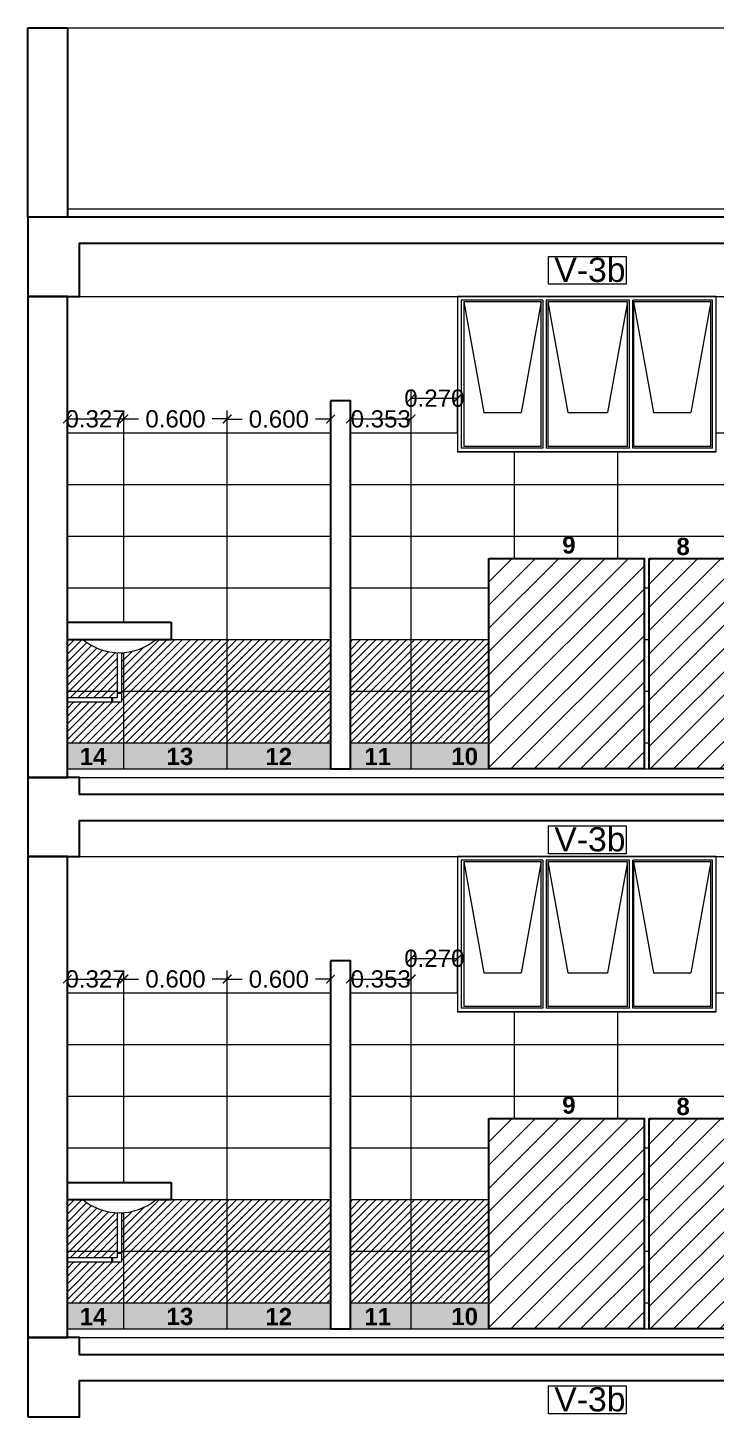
# Model space of a CAD drawing. Header units: millimetres. Extents: x 2733 to 5909, y 1038 to 2089.
# Drawn here: x 2791.2 to 2795.2, y 1047.86 to 1055.91 of the extents above; entities that cross this region are included whole.
import ezdxf

# ---------------------------------------------------------------- set-up
doc = ezdxf.new("R2010")
doc.units = ezdxf.units.MM
doc.header["$PDMODE"] = 35
doc.layers.get('0').update_dxf_attribs({"lineweight": 20})
doc.layers.get('Defpoints').update_dxf_attribs({"lineweight": 15})
for name, color, linetype, lineweight in [('beam', 43, 'Continuous', 20), ('CUBICAL TOILET', 5, 'Continuous', 15), ('DIM', 6, 'Continuous', 18), ('FLOOR FINISH', 10, 'Continuous', 15), ('FUR', 32, 'Continuous', 15), ('Hatch', 43, 'Continuous', 13), ('rcc', 5, 'Continuous', 30), ('RD', 7, 'Continuous', 18), ('slab', 150, 'Continuous', 30), ('TILE HATCH-2', 123, 'Continuous', 9), ('Tiles', 91, 'Continuous', 9), ('Tiles-Text', 230, 'Continuous', 18), ('Ventilator', 200, 'Continuous', 18), ('Wall', 7, 'Continuous', 30)]:
    doc.layers.add(name, color=color, linetype=linetype, lineweight=lineweight)
doc.styles.add('dim-stylus bt', font='arial.ttf')
doc.styles.get("Standard").update_dxf_attribs({"font": 'arial.ttf', "height": 0.2})
doc.styles.add('Tabrej', font='arial.ttf')
doc.dimstyles.new('DIMEN', dxfattribs={"dimtxt": 0.3, "dimasz": 0.25, "dimexe": 0.18, "dimexo": 0.0625, "dimgap": 0.09, "dimtad": 0, "dimdec": 3, "dimzin": 0, "dimdsep": 46, "dimtxsty": 'Tabrej', "dimcen": 0, "dimclrd": 256, "dimclre": 256, "dimclrt": 7, "dimadec": 0, "dimazin": 0, "dimtfac": 1, "dimtdec": 3, "dimtofl": 0, "dimtmove": 0, "dimatfit": 1, "dimfxl": 0, "dimtolj": 1, "dimtzin": 0, "dimlwd": -1, "dimlwe": -1, "dimarcsym": 0})

# ---------------------------------------------------------------- blocks, each defined once
blk = doc.blocks.new('_ArchTick')
at = {"color": 0, "const_width": 0.15}
blk.add_lwpolyline([(-0.5, -0.5), (0.5, 0.5)], dxfattribs=at)
blk = doc.blocks.new('*D230')
at = {"layer": 'Defpoints', "color": 0, "lineweight": 15, "transparency": 16777216}
for p in [(2792.9594, 1053.6414), (2792.3594, 1053.5675), (2792.9594, 1053.5625)]:
    blk.add_point(p, dxfattribs=at)
at = {"layer": 'DIM', "transparency": 16777216}
for p, q in [((2792.3594, 1053.569), (2792.3594, 1053.6914)), ((2792.3594, 1053.6414), (2792.4458, 1053.6414)), ((2792.9594, 1053.6414), (2792.8729, 1053.6414)), ((2792.9594, 1053.564), (2792.9594, 1053.6914))]:
    blk.add_line(p, q, dxfattribs=at)
at = {"layer": 'DIM', "transparency": 16777216, "xscale": 0.05, "yscale": 0.05, "zscale": 0.05, "rotation": 180}
blk.add_blockref('_ArchTick', (2792.3594, 1053.6414), dxfattribs=at)
at = {"layer": 'DIM', "transparency": 16777216, "xscale": 0.05, "yscale": 0.05, "zscale": 0.05}
blk.add_blockref('_ArchTick', (2792.9594, 1053.6414), dxfattribs=at)
at = {"layer": 'DIM', "color": 7, "transparency": 16777216, "insert": (2792.6594, 1053.6414), "char_height": 0.1, "attachment_point": 5, "style": 'Tabrej'}
blk.add_mtext('\\A1;0.600', dxfattribs=at)
blk = doc.blocks.new('*D231')
at = {"layer": 'Defpoints', "color": 0, "lineweight": 15, "transparency": 16777216}
for p in [(2793.427, 1053.6424), (2793.0744, 1053.5625), (2793.427, 1053.5635)]:
    blk.add_point(p, dxfattribs=at)
at = {"layer": 'DIM', "transparency": 16777216}
for p, q in [((2793.0744, 1053.564), (2793.0744, 1053.6924)), ((2793.0744, 1053.6424), (2793.427, 1053.6424)), ((2793.427, 1053.565), (2793.427, 1053.6924))]:
    blk.add_line(p, q, dxfattribs=at)
at = {"layer": 'DIM', "transparency": 16777216, "xscale": 0.05, "yscale": 0.05, "zscale": 0.05, "rotation": 180}
blk.add_blockref('_ArchTick', (2793.0744, 1053.6424), dxfattribs=at)
at = {"layer": 'DIM', "transparency": 16777216, "xscale": 0.05, "yscale": 0.05, "zscale": 0.05}
blk.add_blockref('_ArchTick', (2793.427, 1053.6424), dxfattribs=at)
at = {"layer": 'DIM', "color": 7, "transparency": 16777216, "insert": (2793.2507, 1053.6424), "char_height": 0.1, "attachment_point": 5, "style": 'Tabrej'}
blk.add_mtext('\\A1;0.353', dxfattribs=at)
blk = doc.blocks.new('*D232')
at = {"layer": 'Defpoints', "color": 0, "lineweight": 15, "transparency": 16777216}
for p in [(2793.697, 1053.7624), (2793.427, 1053.5685), (2793.697, 1053.5635)]:
    blk.add_point(p, dxfattribs=at)
at = {"layer": 'DIM', "transparency": 16777216}
for p, q in [((2793.427, 1053.57), (2793.427, 1053.8124)), ((2793.697, 1053.565), (2793.697, 1053.8124)), ((2793.427, 1053.7624), (2793.697, 1053.7624))]:
    blk.add_line(p, q, dxfattribs=at)
at = {"layer": 'DIM', "transparency": 16777216, "xscale": 0.05, "yscale": 0.05, "zscale": 0.05, "rotation": 180}
blk.add_blockref('_ArchTick', (2793.427, 1053.7624), dxfattribs=at)
at = {"layer": 'DIM', "transparency": 16777216, "xscale": 0.05, "yscale": 0.05, "zscale": 0.05}
blk.add_blockref('_ArchTick', (2793.697, 1053.7624), dxfattribs=at)
at = {"layer": 'DIM', "color": 7, "transparency": 16777216, "insert": (2793.562, 1053.7624), "char_height": 0.1, "attachment_point": 5, "style": 'Tabrej'}
blk.add_mtext('\\A1;0.270', dxfattribs=at)
blk = doc.blocks.new('*D234')
at = {"layer": 'Defpoints', "color": 0, "lineweight": 15, "transparency": 16777216}
for p in [(2791.7594, 1053.6424), (2791.432, 1053.5685), (2791.7594, 1053.5635)]:
    blk.add_point(p, dxfattribs=at)
at = {"layer": 'DIM', "transparency": 16777216}
for p, q in [((2791.432, 1053.57), (2791.432, 1053.6924)), ((2791.432, 1053.6424), (2791.7594, 1053.6424)), ((2791.7594, 1053.565), (2791.7594, 1053.6924))]:
    blk.add_line(p, q, dxfattribs=at)
at = {"layer": 'DIM', "transparency": 16777216, "xscale": 0.05, "yscale": 0.05, "zscale": 0.05, "rotation": 180}
blk.add_blockref('_ArchTick', (2791.432, 1053.6424), dxfattribs=at)
at = {"layer": 'DIM', "transparency": 16777216, "xscale": 0.05, "yscale": 0.05, "zscale": 0.05}
blk.add_blockref('_ArchTick', (2791.7594, 1053.6424), dxfattribs=at)
at = {"layer": 'DIM', "color": 7, "transparency": 16777216, "insert": (2791.5957, 1053.6424), "char_height": 0.1, "attachment_point": 5, "style": 'Tabrej'}
blk.add_mtext('\\A1;0.327', dxfattribs=at)
blk = doc.blocks.new('*D235')
at = {"layer": 'Defpoints', "color": 0, "lineweight": 15, "transparency": 16777216}
for p in [(2792.3594, 1053.6424), (2791.7594, 1053.5685), (2792.3594, 1053.5635)]:
    blk.add_point(p, dxfattribs=at)
at = {"layer": 'DIM', "transparency": 16777216}
for p, q in [((2791.7594, 1053.57), (2791.7594, 1053.6924)), ((2791.7594, 1053.6424), (2791.8458, 1053.6424)), ((2792.3594, 1053.6424), (2792.2729, 1053.6424)), ((2792.3594, 1053.565), (2792.3594, 1053.6924))]:
    blk.add_line(p, q, dxfattribs=at)
at = {"layer": 'DIM', "transparency": 16777216, "xscale": 0.05, "yscale": 0.05, "zscale": 0.05, "rotation": 180}
blk.add_blockref('_ArchTick', (2791.7594, 1053.6424), dxfattribs=at)
at = {"layer": 'DIM', "transparency": 16777216, "xscale": 0.05, "yscale": 0.05, "zscale": 0.05}
blk.add_blockref('_ArchTick', (2792.3594, 1053.6424), dxfattribs=at)
at = {"layer": 'DIM', "color": 7, "transparency": 16777216, "insert": (2792.0594, 1053.6424), "char_height": 0.1, "attachment_point": 5, "style": 'Tabrej'}
blk.add_mtext('\\A1;0.600', dxfattribs=at)
blk = doc.blocks.new('dgf')
at = {"lineweight": 15}
blk.add_line((2896.6081, 1057.5881), (2898.1081, 1057.5881), dxfattribs=at)
at = {"layer": 'CUBICAL TOILET', "ltscale": 0.05}
blk.add_line((2897.4883, 1057.5881), (2897.4758, 1057.5881), dxfattribs=at)
at = {"layer": 'Ventilator', "linetype": 'Continuous'}
for p, q in [((2898.1081, 1058.4881), (2896.6081, 1058.4881)), ((2896.6081, 1058.4881), (2896.6081, 1057.5881)), ((2897.1024, 1058.4681), (2896.6279, 1058.4681)), ((2896.6279, 1058.4681), (2896.6279, 1057.6081)), ((2897.0924, 1058.4581), (2896.6438, 1058.4581)), ((2896.6438, 1058.4581), (2896.6438, 1057.6181)), ((2897.0924, 1057.6181), (2897.0924, 1058.4581)), ((2897.1024, 1058.4681), (2897.1024, 1057.6081)), ((2897.6049, 1058.4681), (2897.1224, 1058.4681)), ((2897.1224, 1058.4681), (2897.1224, 1057.6082)), ((2897.5949, 1058.4581), (2897.1324, 1058.4581)), ((2897.1324, 1058.4581), (2897.1324, 1057.6181)), ((2897.5949, 1057.6181), (2897.5949, 1058.4581)), ((2897.6049, 1057.6081), (2897.6049, 1058.4681)), ((2898.0881, 1058.4681), (2897.6249, 1058.4681)), ((2897.6249, 1057.6081), (2897.6249, 1058.4681)), ((2898.0781, 1058.4581), (2897.6295, 1058.4581)), ((2897.6295, 1058.4581), (2897.6295, 1057.6181)), ((2898.0781, 1057.6181), (2898.0781, 1058.4581)), ((2898.0881, 1057.6081), (2898.0881, 1058.4681)), ((2898.1081, 1057.5881), (2898.1081, 1058.4881)), ((2898.1081, 1057.5881), (2896.6081, 1057.5881)), ((2897.1024, 1057.6081), (2896.6279, 1057.6081)), ((2897.0924, 1057.6181), (2896.6438, 1057.6181)), ((2897.6049, 1057.6081), (2897.1224, 1057.6081)), ((2897.5949, 1057.6181), (2897.1324, 1057.6181)), ((2898.0881, 1057.6081), (2897.6249, 1057.6081)), ((2898.0781, 1057.6181), (2897.6295, 1057.6181))]:
    blk.add_line(p, q, dxfattribs=at)
at = {"layer": 'Ventilator', "ltscale": 0.1}
for p, q in [((2896.6438, 1058.4581), (2896.7596, 1057.8148)), ((2897.0924, 1058.4581), (2896.9766, 1057.8148)), ((2897.1324, 1058.4581), (2897.2482, 1057.8148)), ((2897.5949, 1058.4581), (2897.4791, 1057.8148)), ((2897.6295, 1058.4581), (2897.7454, 1057.8148)), ((2898.0781, 1058.4581), (2897.9623, 1057.8148)), ((2896.7596, 1057.8148), (2896.9766, 1057.8148)), ((2897.2482, 1057.8148), (2897.4791, 1057.8148)), ((2897.7454, 1057.8148), (2897.9623, 1057.8148))]:
    blk.add_line(p, q, dxfattribs=at)
blk = doc.blocks.new('fdgvf')
at = {"layer": 'RD', "linetype": 'Continuous', "ltscale": 0.2}
blk.add_lwpolyline([(2864.4715, 1054.4238), (2864.0199, 1054.4238), (2864.0199, 1054.5859), (2864.4715, 1054.5859)], close=True, dxfattribs=at)
at = {"layer": 'RD', "linetype": 'Continuous', "ltscale": 0.2, "insert": (2864.0536, 1054.5776), "char_height": 0.14, "attachment_point": 1}
blk.add_mtext_dynamic_manual_height_columns('V-3b', width=0.066544, gutter_width=1.7655, heights=[0], dxfattribs=at)
blk = doc.blocks.new('*D781')
at = {"layer": 'Defpoints', "color": 0, "lineweight": 15, "transparency": 16777216}
for p in [(2792.3594, 1050.3175), (2792.9594, 1050.3914), (2792.9594, 1050.3125)]:
    blk.add_point(p, dxfattribs=at)
at = {"layer": 'DIM', "transparency": 16777216}
for p, q in [((2792.3594, 1050.319), (2792.3594, 1050.4414)), ((2792.9594, 1050.314), (2792.9594, 1050.4414)), ((2792.3594, 1050.3914), (2792.4458, 1050.3914)), ((2792.9594, 1050.3914), (2792.8729, 1050.3914))]:
    blk.add_line(p, q, dxfattribs=at)
at = {"layer": 'DIM', "transparency": 16777216, "xscale": 0.05, "yscale": 0.05, "zscale": 0.05, "rotation": 180}
blk.add_blockref('_ArchTick', (2792.3594, 1050.3914), dxfattribs=at)
at = {"layer": 'DIM', "transparency": 16777216, "xscale": 0.05, "yscale": 0.05, "zscale": 0.05}
blk.add_blockref('_ArchTick', (2792.9594, 1050.3914), dxfattribs=at)
at = {"layer": 'DIM', "color": 7, "transparency": 16777216, "insert": (2792.6594, 1050.3914), "char_height": 0.1, "attachment_point": 5, "style": 'Tabrej'}
blk.add_mtext('\\A1;0.600', dxfattribs=at)
blk = doc.blocks.new('*D782')
at = {"layer": 'Defpoints', "color": 0, "lineweight": 15, "transparency": 16777216}
for p in [(2793.427, 1050.3924), (2793.0744, 1050.3125), (2793.427, 1050.3135)]:
    blk.add_point(p, dxfattribs=at)
at = {"layer": 'DIM', "transparency": 16777216}
for p, q in [((2793.0744, 1050.314), (2793.0744, 1050.4424)), ((2793.427, 1050.315), (2793.427, 1050.4424)), ((2793.0744, 1050.3924), (2793.427, 1050.3924))]:
    blk.add_line(p, q, dxfattribs=at)
at = {"layer": 'DIM', "transparency": 16777216, "xscale": 0.05, "yscale": 0.05, "zscale": 0.05, "rotation": 180}
blk.add_blockref('_ArchTick', (2793.0744, 1050.3924), dxfattribs=at)
at = {"layer": 'DIM', "transparency": 16777216, "xscale": 0.05, "yscale": 0.05, "zscale": 0.05}
blk.add_blockref('_ArchTick', (2793.427, 1050.3924), dxfattribs=at)
at = {"layer": 'DIM', "color": 7, "transparency": 16777216, "insert": (2793.2507, 1050.3924), "char_height": 0.1, "attachment_point": 5, "style": 'Tabrej'}
blk.add_mtext('\\A1;0.353', dxfattribs=at)
blk = doc.blocks.new('*D783')
at = {"layer": 'Defpoints', "color": 0, "lineweight": 15, "transparency": 16777216}
for p in [(2793.697, 1050.5124), (2793.427, 1050.3185), (2793.697, 1050.3135)]:
    blk.add_point(p, dxfattribs=at)
at = {"layer": 'DIM', "transparency": 16777216}
for p, q in [((2793.427, 1050.32), (2793.427, 1050.5624)), ((2793.697, 1050.315), (2793.697, 1050.5624)), ((2793.427, 1050.5124), (2793.697, 1050.5124))]:
    blk.add_line(p, q, dxfattribs=at)
at = {"layer": 'DIM', "transparency": 16777216, "xscale": 0.05, "yscale": 0.05, "zscale": 0.05, "rotation": 180}
blk.add_blockref('_ArchTick', (2793.427, 1050.5124), dxfattribs=at)
at = {"layer": 'DIM', "transparency": 16777216, "xscale": 0.05, "yscale": 0.05, "zscale": 0.05}
blk.add_blockref('_ArchTick', (2793.697, 1050.5124), dxfattribs=at)
at = {"layer": 'DIM', "color": 7, "transparency": 16777216, "insert": (2793.562, 1050.5124), "char_height": 0.1, "attachment_point": 5, "style": 'Tabrej'}
blk.add_mtext('\\A1;0.270', dxfattribs=at)
blk = doc.blocks.new('*D785')
at = {"layer": 'Defpoints', "color": 0, "lineweight": 15, "transparency": 16777216}
for p in [(2791.432, 1050.3185), (2791.7594, 1050.3924), (2791.7594, 1050.3135)]:
    blk.add_point(p, dxfattribs=at)
at = {"layer": 'DIM', "transparency": 16777216}
for p, q in [((2791.432, 1050.32), (2791.432, 1050.4424)), ((2791.7594, 1050.315), (2791.7594, 1050.4424)), ((2791.432, 1050.3924), (2791.7594, 1050.3924))]:
    blk.add_line(p, q, dxfattribs=at)
at = {"layer": 'DIM', "transparency": 16777216, "xscale": 0.05, "yscale": 0.05, "zscale": 0.05, "rotation": 180}
blk.add_blockref('_ArchTick', (2791.432, 1050.3924), dxfattribs=at)
at = {"layer": 'DIM', "transparency": 16777216, "xscale": 0.05, "yscale": 0.05, "zscale": 0.05}
blk.add_blockref('_ArchTick', (2791.7594, 1050.3924), dxfattribs=at)
at = {"layer": 'DIM', "color": 7, "transparency": 16777216, "insert": (2791.5957, 1050.3924), "char_height": 0.1, "attachment_point": 5, "style": 'Tabrej'}
blk.add_mtext('\\A1;0.327', dxfattribs=at)
blk = doc.blocks.new('*D786')
at = {"layer": 'Defpoints', "color": 0, "lineweight": 15, "transparency": 16777216}
for p in [(2791.7594, 1050.3185), (2792.3594, 1050.3924), (2792.3594, 1050.3135)]:
    blk.add_point(p, dxfattribs=at)
at = {"layer": 'DIM', "transparency": 16777216}
for p, q in [((2791.7594, 1050.32), (2791.7594, 1050.4424)), ((2792.3594, 1050.315), (2792.3594, 1050.4424)), ((2791.7594, 1050.3924), (2791.8458, 1050.3924)), ((2792.3594, 1050.3924), (2792.2729, 1050.3924))]:
    blk.add_line(p, q, dxfattribs=at)
at = {"layer": 'DIM', "transparency": 16777216, "xscale": 0.05, "yscale": 0.05, "zscale": 0.05, "rotation": 180}
blk.add_blockref('_ArchTick', (2791.7594, 1050.3924), dxfattribs=at)
at = {"layer": 'DIM', "transparency": 16777216, "xscale": 0.05, "yscale": 0.05, "zscale": 0.05}
blk.add_blockref('_ArchTick', (2792.3594, 1050.3924), dxfattribs=at)
at = {"layer": 'DIM', "color": 7, "transparency": 16777216, "insert": (2792.0594, 1050.3924), "char_height": 0.1, "attachment_point": 5, "style": 'Tabrej'}
blk.add_mtext('\\A1;0.600', dxfattribs=at)

msp = doc.modelspace()

# ---------------------------------------------------------------- hatches: boundary and pattern name
at = {"layer": 'Hatch', "lineweight": 15}
h = msp.add_hatch(dxfattribs=at)
h.set_pattern_fill('ANSI31', color=256, scale=0.03)
h.paths.add_polyline_path([(2794.809, 1051.6125), (2795.709, 1051.6125), (2795.709, 1052.8325), (2794.809, 1052.8325)])
h.paths.add_polyline_path([(2793.879, 1052.8325), (2793.879, 1051.6125), (2794.779, 1051.6125), (2794.779, 1052.8325)])
h = msp.add_hatch(dxfattribs=at)
h.set_pattern_fill('ANSI36', color=256, scale=0.01, angle=45, style=0)
h.set_pattern_definition([(90, (0, 9.75), (-0.03175, 0.0555625), [0.079375, -0.015875, 0, -0.015875])])
h.paths.add_polyline_path([(2795.827, 1051.7625), (2795.709, 1051.7625), (2795.709, 1051.6125), (2795.827, 1051.6125)])
h.paths.add_polyline_path([(2796.427, 1051.7625), (2795.827, 1051.7625), (2795.827, 1051.6125), (2796.427, 1051.6125)])
h.paths.add_polyline_path([(2797.027, 1051.7625), (2796.427, 1051.7625), (2796.427, 1051.6125), (2797.027, 1051.6125)])
h.paths.add_polyline_path([(2797.627, 1051.7625), (2797.027, 1051.7625), (2797.027, 1051.6125), (2797.627, 1051.6125)])
h.paths.add_polyline_path([(2798.227, 1051.7625), (2797.627, 1051.7625), (2797.627, 1051.6125), (2798.227, 1051.6125)])
h.paths.add_polyline_path([(2798.827, 1051.7625), (2798.227, 1051.7625), (2798.227, 1051.6125), (2798.827, 1051.6125)])
h.paths.add_polyline_path([(2799.427, 1051.7625), (2798.827, 1051.7625), (2798.827, 1051.6125), (2799.427, 1051.6125)])
h.paths.add_polyline_path([(2792.3594, 1051.7625), (2791.7594, 1051.7625), (2791.7594, 1051.6125), (2792.3594, 1051.6125)])
h.paths.add_polyline_path([(2791.7594, 1051.7625), (2791.4319, 1051.7625), (2791.4319, 1051.6125), (2791.7594, 1051.6125)])
h.paths.add_polyline_path([(2792.9594, 1051.7625), (2792.3594, 1051.7625), (2792.3594, 1051.6125), (2792.9594, 1051.6125)])
h.paths.add_polyline_path([(2793.879, 1051.7625), (2793.427, 1051.7625), (2793.427, 1051.6125), (2793.879, 1051.6125)])
h.paths.add_polyline_path([(2793.427, 1051.7625), (2793.0744, 1051.7625), (2793.0744, 1051.6125), (2793.427, 1051.6125)])
h.paths.add_polyline_path([(2796.0581, 1051.5818), (2796.1858, 1051.5818), (2796.1858, 1051.7878), (2796.0581, 1051.7878)], flags=9)
h.paths.add_polyline_path([(2796.6764, 1051.582), (2796.8041, 1051.582), (2796.8041, 1051.788), (2796.6764, 1051.788)], flags=9)
h.paths.add_polyline_path([(2797.2777, 1051.5809), (2797.4054, 1051.5809), (2797.4054, 1051.787), (2797.2777, 1051.787)], flags=9)
h.paths.add_polyline_path([(2797.8745, 1051.5818), (2798.0022, 1051.5818), (2798.0022, 1051.7878), (2797.8745, 1051.7878)], flags=9)
h.paths.add_polyline_path([(2798.4759, 1051.5809), (2798.6036, 1051.5809), (2798.6036, 1051.787), (2798.4759, 1051.787)], flags=9)
h.paths.add_polyline_path([(2799.0381, 1051.5808), (2799.1658, 1051.5808), (2799.1658, 1051.7869), (2799.0381, 1051.7869)], flags=9)
h.paths.add_polyline_path([(2791.9799, 1051.5796), (2792.1853, 1051.5796), (2792.1853, 1051.7857), (2791.9799, 1051.7857)], flags=9)
h.paths.add_polyline_path([(2791.4744, 1051.5788), (2791.6798, 1051.5788), (2791.6798, 1051.7848), (2791.4744, 1051.7848)], flags=9)
h.paths.add_polyline_path([(2792.5539, 1051.5788), (2792.7593, 1051.5788), (2792.7593, 1051.7848), (2792.5539, 1051.7848)], flags=9)
h.paths.add_polyline_path([(2793.633, 1051.5796), (2793.8384, 1051.5796), (2793.8384, 1051.7857), (2793.633, 1051.7857)], flags=9)
h.paths.add_polyline_path([(2793.1368, 1051.5788), (2793.3422, 1051.5788), (2793.3422, 1051.7848), (2793.1368, 1051.7848)], flags=9)
h = msp.add_hatch(dxfattribs=at)
h.set_pattern_fill('ANSI31', color=256, scale=0.03)
h.set_pattern_definition([(45, (0, -3.25), (-0.067351921, 0.067351921), [])])
h.paths.add_polyline_path([(2794.809, 1048.3625), (2795.709, 1048.3625), (2795.709, 1049.5825), (2794.809, 1049.5825)])
h.paths.add_polyline_path([(2793.879, 1049.5825), (2793.879, 1048.3625), (2794.779, 1048.3625), (2794.779, 1049.5825)])
h = msp.add_hatch(dxfattribs=at)
h.set_pattern_fill('ANSI36', color=256, scale=0.01, angle=45, style=0)
h.set_pattern_definition([(90, (0, 6.5), (-0.03175, 0.0555625), [0.079375, -0.015875, 0, -0.015875])])
h.paths.add_polyline_path([(2795.827, 1048.5125), (2795.709, 1048.5125), (2795.709, 1048.3625), (2795.827, 1048.3625)])
h.paths.add_polyline_path([(2796.427, 1048.5125), (2795.827, 1048.5125), (2795.827, 1048.3625), (2796.427, 1048.3625)])
h.paths.add_polyline_path([(2797.027, 1048.5125), (2796.427, 1048.5125), (2796.427, 1048.3625), (2797.027, 1048.3625)])
h.paths.add_polyline_path([(2797.627, 1048.5125), (2797.027, 1048.5125), (2797.027, 1048.3625), (2797.627, 1048.3625)])
h.paths.add_polyline_path([(2798.227, 1048.5125), (2797.627, 1048.5125), (2797.627, 1048.3625), (2798.227, 1048.3625)])
h.paths.add_polyline_path([(2798.827, 1048.5125), (2798.227, 1048.5125), (2798.227, 1048.3625), (2798.827, 1048.3625)])
h.paths.add_polyline_path([(2799.427, 1048.5125), (2798.827, 1048.5125), (2798.827, 1048.3625), (2799.427, 1048.3625)])
h.paths.add_polyline_path([(2792.3594, 1048.5125), (2791.7594, 1048.5125), (2791.7594, 1048.3625), (2792.3594, 1048.3625)])
h.paths.add_polyline_path([(2791.7594, 1048.5125), (2791.4319, 1048.5125), (2791.4319, 1048.3625), (2791.7594, 1048.3625)])
h.paths.add_polyline_path([(2792.9594, 1048.5125), (2792.3594, 1048.5125), (2792.3594, 1048.3625), (2792.9594, 1048.3625)])
h.paths.add_polyline_path([(2793.879, 1048.5125), (2793.427, 1048.5125), (2793.427, 1048.3625), (2793.879, 1048.3625)])
h.paths.add_polyline_path([(2793.427, 1048.5125), (2793.0744, 1048.5125), (2793.0744, 1048.3625), (2793.427, 1048.3625)])
h.paths.add_polyline_path([(2796.0581, 1048.3318), (2796.1858, 1048.3318), (2796.1858, 1048.5378), (2796.0581, 1048.5378)], flags=9)
h.paths.add_polyline_path([(2796.6764, 1048.332), (2796.8041, 1048.332), (2796.8041, 1048.538), (2796.6764, 1048.538)], flags=9)
h.paths.add_polyline_path([(2797.2777, 1048.3309), (2797.4054, 1048.3309), (2797.4054, 1048.537), (2797.2777, 1048.537)], flags=9)
h.paths.add_polyline_path([(2797.8745, 1048.3318), (2798.0022, 1048.3318), (2798.0022, 1048.5378), (2797.8745, 1048.5378)], flags=9)
h.paths.add_polyline_path([(2798.4759, 1048.3309), (2798.6036, 1048.3309), (2798.6036, 1048.537), (2798.4759, 1048.537)], flags=9)
h.paths.add_polyline_path([(2799.0381, 1048.3308), (2799.1658, 1048.3308), (2799.1658, 1048.5369), (2799.0381, 1048.5369)], flags=9)
h.paths.add_polyline_path([(2791.9799, 1048.3296), (2792.1853, 1048.3296), (2792.1853, 1048.5357), (2791.9799, 1048.5357)], flags=9)
h.paths.add_polyline_path([(2791.4744, 1048.3288), (2791.6798, 1048.3288), (2791.6798, 1048.5348), (2791.4744, 1048.5348)], flags=9)
h.paths.add_polyline_path([(2792.5539, 1048.3288), (2792.7593, 1048.3288), (2792.7593, 1048.5348), (2792.5539, 1048.5348)], flags=9)
h.paths.add_polyline_path([(2793.633, 1048.3296), (2793.8384, 1048.3296), (2793.8384, 1048.5357), (2793.633, 1048.5357)], flags=9)
h.paths.add_polyline_path([(2793.1368, 1048.3288), (2793.3422, 1048.3288), (2793.3422, 1048.5348), (2793.1368, 1048.5348)], flags=9)
at = {"layer": 'TILE HATCH-2'}
h = msp.add_hatch(dxfattribs=at)
h.set_pattern_fill('ANSI31', color=256, scale=0.01, style=0)
h.set_pattern_definition([(45, (0, 9.75), (-0.0224506403, 0.0224506403), [])])
h.paths.add_polyline_path([(2791.7219, 1052.0625), (2791.4319, 1052.0625), (2791.4319, 1052.0238), (2791.7219, 1052.0238)], flags=17)
h.paths.add_polyline_path([(2791.7219, 1052.2857, -0.166189), (2791.5222, 1052.3625), (2791.4319, 1052.3625), (2791.4319, 1052.0625), (2791.7219, 1052.0625)])
h.paths.add_polyline_path([(2791.7594, 1052.0625), (2791.7469, 1052.0625), (2791.7469, 1051.9988), (2791.4319, 1051.9988), (2791.4319, 1051.7625), (2791.7594, 1051.7625)])
h.paths.add_polyline_path([(2792.3594, 1052.0625), (2791.7594, 1052.0625), (2791.7594, 1051.7625), (2792.3594, 1051.7625)])
h.paths.add_polyline_path([(2792.3594, 1052.3625), (2791.9467, 1052.3625, -0.156527), (2791.7594, 1052.2864), (2791.7594, 1052.0625), (2792.3594, 1052.0625)])
h.paths.add_polyline_path([(2791.7594, 1052.2864, -0.009417), (2791.7469, 1052.2857), (2791.7469, 1052.0625), (2791.7594, 1052.0625)])
h.paths.add_polyline_path([(2792.9594, 1052.0625), (2792.3594, 1052.0625), (2792.3594, 1051.7625), (2792.9594, 1051.7625)])
h.paths.add_polyline_path([(2792.9594, 1052.3625), (2792.3594, 1052.3625), (2792.3594, 1052.0625), (2792.9594, 1052.0625)])
h.paths.add_polyline_path([(2793.879, 1052.3625), (2793.427, 1052.3625), (2793.427, 1052.0625), (2793.879, 1052.0625)])
h.paths.add_polyline_path([(2793.427, 1052.3625), (2793.0744, 1052.3625), (2793.0744, 1052.0625), (2793.427, 1052.0625)])
h.paths.add_polyline_path([(2793.427, 1052.0625), (2793.0744, 1052.0625), (2793.0744, 1051.7625), (2793.427, 1051.7625)])
h.paths.add_polyline_path([(2793.879, 1052.0625), (2793.427, 1052.0625), (2793.427, 1051.7625), (2793.879, 1051.7625)])
h.paths.add_polyline_path([(2796.427, 1052.0625), (2795.827, 1052.0625), (2795.827, 1051.7625), (2796.427, 1051.7625)])
h.paths.add_polyline_path([(2795.827, 1052.0625), (2795.709, 1052.0625), (2795.709, 1051.7625), (2795.827, 1051.7625)])
h.paths.add_polyline_path([(2795.827, 1052.3625), (2795.709, 1052.3625), (2795.709, 1052.0625), (2795.827, 1052.0625)])
h.paths.add_polyline_path([(2796.427, 1052.3625), (2795.827, 1052.3625), (2795.827, 1052.0625), (2796.427, 1052.0625)])
h.paths.add_polyline_path([(2797.027, 1052.3625), (2796.427, 1052.3625), (2796.427, 1052.0625), (2797.027, 1052.0625)])
h.paths.add_polyline_path([(2797.027, 1052.0625), (2796.427, 1052.0625), (2796.427, 1051.7625), (2797.027, 1051.7625)])
h.paths.add_polyline_path([(2797.627, 1052.0625), (2797.027, 1052.0625), (2797.027, 1051.7625), (2797.627, 1051.7625)])
h.paths.add_polyline_path([(2797.627, 1052.3625), (2797.027, 1052.3625), (2797.027, 1052.0625), (2797.627, 1052.0625)])
h.paths.add_polyline_path([(2798.227, 1052.3625), (2797.627, 1052.3625), (2797.627, 1052.0625), (2798.227, 1052.0625)])
h.paths.add_polyline_path([(2798.227, 1052.0625), (2797.627, 1052.0625), (2797.627, 1051.7625), (2798.227, 1051.7625)])
h.paths.add_polyline_path([(2798.827, 1052.0625), (2798.227, 1052.0625), (2798.227, 1051.7625), (2798.827, 1051.7625)])
h.paths.add_polyline_path([(2798.827, 1052.3625), (2798.227, 1052.3625), (2798.227, 1052.0625), (2798.827, 1052.0625)])
h.paths.add_polyline_path([(2799.427, 1052.3625), (2798.827, 1052.3625), (2798.827, 1052.0625), (2799.427, 1052.0625)])
h.paths.add_polyline_path([(2799.427, 1052.0625), (2798.827, 1052.0625), (2798.827, 1051.7625), (2799.427, 1051.7625)])
h.paths.add_polyline_path([(2799.0327, 1052.0782), (2799.1604, 1052.0782), (2799.1604, 1052.2843), (2799.0327, 1052.2843)], flags=24)
h.paths.add_polyline_path([(2799.0341, 1051.7847), (2799.1618, 1051.7847), (2799.1618, 1051.9908), (2799.0341, 1051.9908)], flags=24)
h = msp.add_hatch(dxfattribs=at)
h.set_pattern_fill('ANSI31', color=256, scale=0.01, style=0)
h.set_pattern_definition([(45, (0, 6.5), (-0.0224506403, 0.0224506403), [])])
h.paths.add_polyline_path([(2791.7219, 1048.8125), (2791.4319, 1048.8125), (2791.4319, 1048.7738), (2791.7219, 1048.7738)], flags=17)
h.paths.add_polyline_path([(2791.7219, 1049.0357, -0.166189), (2791.5222, 1049.1125), (2791.4319, 1049.1125), (2791.4319, 1048.8125), (2791.7219, 1048.8125)])
h.paths.add_polyline_path([(2791.7594, 1048.8125), (2791.7469, 1048.8125), (2791.7469, 1048.7488), (2791.4319, 1048.7488), (2791.4319, 1048.5125), (2791.7594, 1048.5125)])
h.paths.add_polyline_path([(2792.3594, 1048.8125), (2791.7594, 1048.8125), (2791.7594, 1048.5125), (2792.3594, 1048.5125)])
h.paths.add_polyline_path([(2792.3594, 1049.1125), (2791.9467, 1049.1125, -0.156527), (2791.7594, 1049.0364), (2791.7594, 1048.8125), (2792.3594, 1048.8125)])
h.paths.add_polyline_path([(2791.7594, 1049.0364, -0.009417), (2791.7469, 1049.0357), (2791.7469, 1048.8125), (2791.7594, 1048.8125)])
h.paths.add_polyline_path([(2792.9594, 1048.8125), (2792.3594, 1048.8125), (2792.3594, 1048.5125), (2792.9594, 1048.5125)])
h.paths.add_polyline_path([(2792.9594, 1049.1125), (2792.3594, 1049.1125), (2792.3594, 1048.8125), (2792.9594, 1048.8125)])
h.paths.add_polyline_path([(2793.879, 1049.1125), (2793.427, 1049.1125), (2793.427, 1048.8125), (2793.879, 1048.8125)])
h.paths.add_polyline_path([(2793.427, 1049.1125), (2793.0744, 1049.1125), (2793.0744, 1048.8125), (2793.427, 1048.8125)])
h.paths.add_polyline_path([(2793.427, 1048.8125), (2793.0744, 1048.8125), (2793.0744, 1048.5125), (2793.427, 1048.5125)])
h.paths.add_polyline_path([(2793.879, 1048.8125), (2793.427, 1048.8125), (2793.427, 1048.5125), (2793.879, 1048.5125)])
h.paths.add_polyline_path([(2796.427, 1048.8125), (2795.827, 1048.8125), (2795.827, 1048.5125), (2796.427, 1048.5125)])
h.paths.add_polyline_path([(2795.827, 1048.8125), (2795.709, 1048.8125), (2795.709, 1048.5125), (2795.827, 1048.5125)])
h.paths.add_polyline_path([(2795.827, 1049.1125), (2795.709, 1049.1125), (2795.709, 1048.8125), (2795.827, 1048.8125)])
h.paths.add_polyline_path([(2796.427, 1049.1125), (2795.827, 1049.1125), (2795.827, 1048.8125), (2796.427, 1048.8125)])
h.paths.add_polyline_path([(2797.027, 1049.1125), (2796.427, 1049.1125), (2796.427, 1048.8125), (2797.027, 1048.8125)])
h.paths.add_polyline_path([(2797.027, 1048.8125), (2796.427, 1048.8125), (2796.427, 1048.5125), (2797.027, 1048.5125)])
h.paths.add_polyline_path([(2797.627, 1048.8125), (2797.027, 1048.8125), (2797.027, 1048.5125), (2797.627, 1048.5125)])
h.paths.add_polyline_path([(2797.627, 1049.1125), (2797.027, 1049.1125), (2797.027, 1048.8125), (2797.627, 1048.8125)])
h.paths.add_polyline_path([(2798.227, 1049.1125), (2797.627, 1049.1125), (2797.627, 1048.8125), (2798.227, 1048.8125)])
h.paths.add_polyline_path([(2798.227, 1048.8125), (2797.627, 1048.8125), (2797.627, 1048.5125), (2798.227, 1048.5125)])
h.paths.add_polyline_path([(2798.827, 1048.8125), (2798.227, 1048.8125), (2798.227, 1048.5125), (2798.827, 1048.5125)])
h.paths.add_polyline_path([(2798.827, 1049.1125), (2798.227, 1049.1125), (2798.227, 1048.8125), (2798.827, 1048.8125)])
h.paths.add_polyline_path([(2799.427, 1049.1125), (2798.827, 1049.1125), (2798.827, 1048.8125), (2799.427, 1048.8125)])
h.paths.add_polyline_path([(2799.427, 1048.8125), (2798.827, 1048.8125), (2798.827, 1048.5125), (2799.427, 1048.5125)])
h.paths.add_polyline_path([(2799.0327, 1048.8282), (2799.1604, 1048.8282), (2799.1604, 1049.0343), (2799.0327, 1049.0343)], flags=24)
h.paths.add_polyline_path([(2799.0341, 1048.5347), (2799.1618, 1048.5347), (2799.1618, 1048.7408), (2799.0341, 1048.7408)], flags=24)

# ---------------------------------------------------------------- linework, layer by layer
at = {"lineweight": 15}
msp.add_line((2791.432, 1055.9125), (2799.657, 1055.9125), dxfattribs=at)
at = {"layer": 'beam', "lineweight": 15}
for p, q in [((2791.497, 1054.3525), (2799.357, 1054.3525)), ((2791.502, 1051.1025), (2799.357, 1051.1025))]:
    msp.add_line(p, q, dxfattribs=at)
at = {"layer": 'FLOOR FINISH', "lineweight": 15}
for p, q in [((2791.432, 1054.8625), (2799.427, 1054.8625)), ((2791.432, 1051.6125), (2799.427, 1051.6125)), ((2791.497, 1051.5625), (2799.357, 1051.5625)), ((2791.432, 1048.3625), (2799.427, 1048.3625)), ((2791.497, 1048.3125), (2799.357, 1048.3125))]:
    msp.add_line(p, q, dxfattribs=at)
at = {"layer": 'FUR'}
for p, q in [((2791.7219, 1052.2854), (2791.7219, 1052.0238)), ((2791.7469, 1052.2854), (2791.7469, 1051.9988)), ((2791.7219, 1052.0238), (2791.4319, 1052.0238)), ((2791.6883, 1052.0238), (2791.6883, 1051.9988)), ((2791.6939, 1052.0238), (2791.6939, 1051.9988)), ((2791.7219, 1052.0574), (2791.7469, 1052.0574)), ((2791.7219, 1052.0518), (2791.7469, 1052.0518)), ((2791.7469, 1051.9988), (2791.4319, 1051.9988)), ((2791.7219, 1049.0354), (2791.7219, 1048.7738)), ((2791.7469, 1049.0354), (2791.7469, 1048.7488)), ((2791.7219, 1048.8074), (2791.7469, 1048.8074)), ((2791.7219, 1048.8018), (2791.7469, 1048.8018)), ((2791.7219, 1048.7738), (2791.4319, 1048.7738)), ((2791.7469, 1048.7488), (2791.4319, 1048.7488)), ((2791.6883, 1048.7738), (2791.6883, 1048.7488)), ((2791.6939, 1048.7738), (2791.6939, 1048.7488))]:
    msp.add_line(p, q, dxfattribs=at)
for centre in [(2791.7344, 1052.6163), (2791.7344, 1049.3663)]:
    msp.add_arc(centre, 0.3308, 230.09182, 309.90818, dxfattribs=at)
at = {"layer": 'rcc'}
for points in [[(2791.502, 1054.3525), (2791.502, 1054.6625), (2799.362, 1054.6625), (2799.362, 1054.3525), (2800.152, 1054.3525), (2800.152, 1054.3925), (2800.192, 1054.3925), (2800.192, 1054.3525), (2800.262, 1054.3525), (2800.262, 1054.4275), (2799.662, 1054.4525), (2799.662, 1054.8125), (2791.202, 1054.8125), (2791.202, 1054.3525)], [(2791.202, 1051.1025), (2791.502, 1051.1025), (2791.502, 1051.3125), (2799.357, 1051.3125), (2799.357, 1051.1025), (2800.147, 1051.1025), (2800.147, 1051.1425), (2800.187, 1051.1425), (2800.187, 1051.1025), (2800.257, 1051.1025), (2800.257, 1051.1775), (2799.657, 1051.2025), (2799.657, 1051.5625), (2799.357, 1051.5625), (2799.357, 1051.4625), (2791.502, 1051.4625), (2791.502, 1051.5625), (2791.202, 1051.5625)], [(2791.202, 1047.8525), (2791.502, 1047.8525), (2791.502, 1048.0625), (2799.357, 1048.0625), (2799.357, 1047.8525), (2800.147, 1047.8525), (2800.147, 1047.8925), (2800.187, 1047.8925), (2800.187, 1047.8525), (2800.257, 1047.8525), (2800.257, 1047.9275), (2799.657, 1047.9525), (2799.657, 1048.3125), (2799.357, 1048.3125), (2799.357, 1048.2125), (2791.502, 1048.2125), (2791.502, 1048.3125), (2791.202, 1048.3125)]]:
    msp.add_lwpolyline(points, close=True, dxfattribs=at)
at = {"layer": 'slab'}
for p, q in [((2791.4319, 1052.4625), (2792.0344, 1052.4625)), ((2792.0344, 1052.4625), (2792.0344, 1052.3625)), ((2791.4319, 1052.3625), (2792.0344, 1052.3625)), ((2791.4319, 1049.2125), (2792.0344, 1049.2125)), ((2792.0344, 1049.2125), (2792.0344, 1049.1125)), ((2791.4319, 1049.1125), (2792.0344, 1049.1125))]:
    msp.add_line(p, q, dxfattribs=at)
at = {"layer": 'Tiles', "lineweight": 15}
for p, q in [((2791.432, 1053.5625), (2792.9594, 1053.5625)), ((2791.7594, 1052.4625), (2791.7594, 1053.5625)), ((2792.3594, 1051.6125), (2792.3594, 1053.5625)), ((2793.0744, 1053.5625), (2793.697, 1053.5625)), ((2793.427, 1051.6125), (2793.427, 1053.5625)), ((2795.197, 1053.5625), (2795.884, 1053.5625)), ((2794.027, 1052.8325), (2794.027, 1053.4525)), ((2794.627, 1052.8325), (2794.627, 1053.4525)), ((2791.432, 1053.2625), (2792.9594, 1053.2625)), ((2793.0744, 1053.2625), (2799.427, 1053.2625)), ((2791.432, 1052.9625), (2792.9594, 1052.9625)), ((2793.0744, 1052.9625), (2799.427, 1052.9625)), ((2791.432, 1052.6625), (2792.9594, 1052.6625)), ((2793.0744, 1052.6625), (2793.879, 1052.6625)), ((2794.779, 1052.6625), (2794.809, 1052.6625)), ((2791.432, 1052.3625), (2791.5235, 1052.3625)), ((2791.7594, 1052.3625), (2791.7594, 1052.3635)), ((2791.7594, 1052.3625), (2792.9594, 1052.3625)), ((2793.0744, 1052.3625), (2793.879, 1052.3625)), ((2794.779, 1052.3625), (2794.809, 1052.3625)), ((2791.7594, 1051.6125), (2791.7594, 1052.2873)), ((2791.432, 1052.0625), (2791.7221, 1052.0625)), ((2791.7471, 1052.0625), (2792.9594, 1052.0625)), ((2793.0744, 1052.0625), (2793.879, 1052.0625)), ((2794.779, 1052.0625), (2794.809, 1052.0625)), ((2791.4319, 1051.7625), (2792.9594, 1051.7625)), ((2793.0744, 1051.7625), (2793.879, 1051.7625)), ((2794.779, 1051.7625), (2794.809, 1051.7625)), ((2791.432, 1050.3125), (2792.9594, 1050.3125)), ((2791.7594, 1049.2125), (2791.7594, 1050.3125)), ((2792.3594, 1048.3625), (2792.3594, 1050.3125)), ((2793.0744, 1050.3125), (2793.697, 1050.3125)), ((2793.427, 1048.3625), (2793.427, 1050.3125)), ((2795.197, 1050.3125), (2795.884, 1050.3125)), ((2794.027, 1049.5825), (2794.027, 1050.2025)), ((2794.627, 1049.5825), (2794.627, 1050.2025)), ((2791.432, 1050.0125), (2792.9594, 1050.0125)), ((2793.0744, 1050.0125), (2799.427, 1050.0125)), ((2791.432, 1049.7125), (2792.9594, 1049.7125)), ((2793.0744, 1049.7125), (2799.427, 1049.7125)), ((2791.432, 1049.4125), (2792.9594, 1049.4125)), ((2793.0744, 1049.4125), (2793.879, 1049.4125)), ((2794.779, 1049.4125), (2794.809, 1049.4125)), ((2791.432, 1049.1125), (2791.5235, 1049.1125)), ((2791.7594, 1049.1125), (2791.7594, 1049.1135)), ((2791.7594, 1049.1125), (2792.9594, 1049.1125)), ((2793.0744, 1049.1125), (2793.879, 1049.1125)), ((2794.779, 1049.1125), (2794.809, 1049.1125)), ((2791.7594, 1048.3625), (2791.7594, 1049.0373)), ((2791.432, 1048.8125), (2791.7221, 1048.8125)), ((2791.7471, 1048.8125), (2792.9594, 1048.8125)), ((2793.0744, 1048.8125), (2793.879, 1048.8125)), ((2794.779, 1048.8125), (2794.809, 1048.8125)), ((2791.4319, 1048.5125), (2792.9594, 1048.5125)), ((2793.0744, 1048.5125), (2793.879, 1048.5125)), ((2794.779, 1048.5125), (2794.809, 1048.5125))]:
    msp.add_line(p, q, dxfattribs=at)
at = {"layer": 'Wall'}
for points in [[(2791.202, 1055.9125), (2791.4319, 1055.9125), (2791.4319, 1054.8125), (2791.202, 1054.8125)], [(2791.202, 1051.5625), (2791.4319, 1051.5625), (2791.4319, 1054.3525), (2791.202, 1054.3525)], [(2792.9594, 1053.7475), (2792.9594, 1051.6125), (2793.0744, 1051.6125), (2793.0744, 1053.7475)], [(2793.879, 1052.8325), (2794.779, 1052.8325), (2794.779, 1051.6125), (2793.879, 1051.6125)], [(2794.809, 1052.8325), (2795.709, 1052.8325), (2795.709, 1051.6125), (2794.809, 1051.6125)], [(2791.202, 1048.3125), (2791.4319, 1048.3125), (2791.4319, 1051.1025), (2791.202, 1051.1025)], [(2792.9594, 1050.4975), (2792.9594, 1048.3625), (2793.0744, 1048.3625), (2793.0744, 1050.4975)], [(2793.879, 1049.5825), (2794.779, 1049.5825), (2794.779, 1048.3625), (2793.879, 1048.3625)], [(2794.809, 1049.5825), (2795.709, 1049.5825), (2795.709, 1048.3625), (2794.809, 1048.3625)]]:
    msp.add_lwpolyline(points, close=True, dxfattribs=at)

# ---------------------------------------------------------------- block references
at = {"layer": 'Ventilator', "lineweight": 15}
for name, p in [('fdgvf', (-69.7953, 0)), ('dgf', (-102.9112, -4.1356)), ('fdgvf', (-69.7953, -3.3042)), ('dgf', (-102.9112, -7.3856)), ('fdgvf', (-69.7953, -6.5542))]:
    msp.add_blockref(name, p, dxfattribs=at)

# ---------------------------------------------------------------- texts
at = {"layer": 'Tiles-Text', "char_height": 0.1, "width": 0.096954, "attachment_point": 5, "style": 'dim-stylus bt'}
for s, insert in [('{\\fArial|b1|i0|c0|p34;9}', (2794.3431, 1052.9104)), ('{\\fArial|b1|i0|c0|p34;8}', (2795.0057, 1052.902)), ('{\\fArial|b1|i0|c0|p34;14}', (2791.581, 1051.6836)), ('{\\fArial|b1|i0|c0|p34;13}', (2792.0851, 1051.6836)), ('{\\fArial|b1|i0|c0|p34;12}', (2792.6586, 1051.6836)), ('{\\fArial|b1|i0|c0|p34;11}', (2793.2336, 1051.6836)), ('{\\fArial|b1|i0|c0|p34;10}', (2793.7378, 1051.6836)), ('{\\fArial|b1|i0|c0|p34;9}', (2794.3431, 1049.6604)), ('{\\fArial|b1|i0|c0|p34;8}', (2795.0057, 1049.652)), ('{\\fArial|b1|i0|c0|p34;14}', (2791.581, 1048.4336)), ('{\\fArial|b1|i0|c0|p34;13}', (2792.0851, 1048.4336)), ('{\\fArial|b1|i0|c0|p34;12}', (2792.6586, 1048.4336)), ('{\\fArial|b1|i0|c0|p34;11}', (2793.2336, 1048.4336)), ('{\\fArial|b1|i0|c0|p34;10}', (2793.7378, 1048.4336))]:
    msp.add_mtext(s, dxfattribs=dict(at, insert=insert))

# ---------------------------------------------------------------- dimensions: what is measured, and where the dimension line sits
at = {"layer": 'DIM'}
for base, p1, p2, picture, middle in [((2793.697, 1053.7624), (2793.427, 1053.5685), (2793.697, 1053.5635), '*D232', (2793.562, 1053.7624)), ((2791.7594, 1053.6424), (2791.432, 1053.5685), (2791.7594, 1053.5635), '*D234', (2791.5957, 1053.6424)), ((2793.427, 1053.6424), (2793.0744, 1053.5625), (2793.427, 1053.5635), '*D231', (2793.2507, 1053.6424)), ((2793.697, 1050.5124), (2793.427, 1050.3185), (2793.697, 1050.3135), '*D783', (2793.562, 1050.5124)), ((2791.7594, 1050.3924), (2791.432, 1050.3185), (2791.7594, 1050.3135), '*D785', (2791.5957, 1050.3924)), ((2793.427, 1050.3924), (2793.0744, 1050.3125), (2793.427, 1050.3135), '*D782', (2793.2507, 1050.3924))]:
    dim = msp.add_linear_dim(base=base, p1=p1, p2=p2, dimstyle='DIMEN', override={"dimscale": 0.5, "dimtxt": 0.2, "dimasz": 0.1, "dimexe": 0.1, "dimexo": 0.003, "dimblk1": 'ArchTick', "dimblk2": 'ArchTick', "dimsah": 1}, dxfattribs=at)
    dim.commit()
    dim.dimension.update_dxf_attribs({"geometry": picture, "text_midpoint": middle, "dimtype": 160})
for base, p1, p2, picture, middle in [((2792.3594, 1053.6424), (2791.7594, 1053.5685), (2792.3594, 1053.5635), '*D235', (2792.0594, 1053.6424)), ((2792.9594, 1053.6414), (2792.3594, 1053.5675), (2792.9594, 1053.5625), '*D230', (2792.6594, 1053.6414)), ((2792.3594, 1050.3924), (2791.7594, 1050.3185), (2792.3594, 1050.3135), '*D786', (2792.0594, 1050.3924)), ((2792.9594, 1050.3914), (2792.3594, 1050.3175), (2792.9594, 1050.3125), '*D781', (2792.6594, 1050.3914))]:
    dim = msp.add_linear_dim(base=base, p1=p1, p2=p2, dimstyle='DIMEN', override={"dimscale": 0.5, "dimtxt": 0.2, "dimasz": 0.1, "dimexe": 0.1, "dimexo": 0.003, "dimblk1": 'ArchTick', "dimblk2": 'ArchTick', "dimsah": 1}, dxfattribs=at)
    dim.commit()
    dim.dimension.update_dxf_attribs({"geometry": picture, "text_midpoint": middle})

doc.saveas('drawing.dxf')
